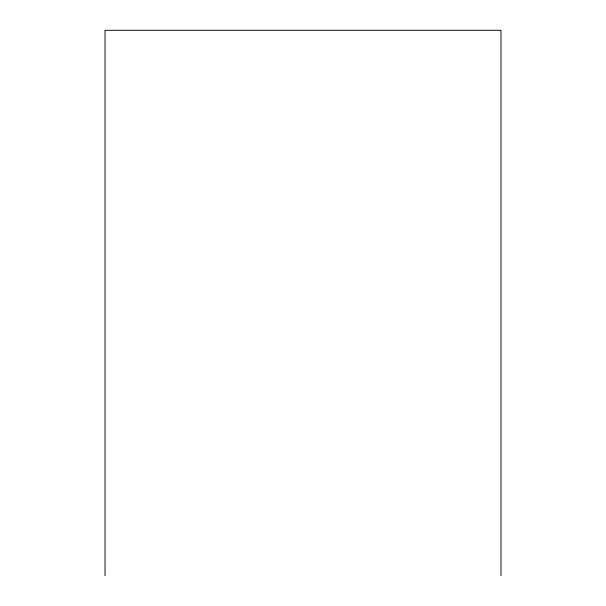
<?xml version="1.0" encoding="UTF-8"?>
<svg xmlns="http://www.w3.org/2000/svg" width="606" height="606" viewBox="0 0 606 606"><rect width="100%" height="100%" fill="white"/><g stroke="black" fill="none" stroke-linecap="round" stroke-linejoin="round"><path stroke-width="0.91" d="M500.973 575.7L500.973 30.3L105.027 30.3L105.027 575.7"/></g></svg>
